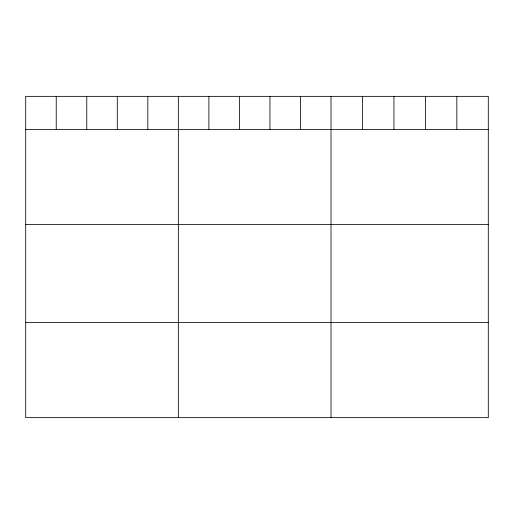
<?xml version="1.0" encoding="UTF-8"?>
<svg xmlns="http://www.w3.org/2000/svg" width="514" height="514" viewBox="0 0 514 514"><rect width="100%" height="100%" fill="white"/><g stroke="black" fill="none" stroke-linecap="round" stroke-linejoin="round"><path stroke-width="0.77" d="M488.3 129.457L488.3 417.644L25.7 417.644L25.7 96.356L488.3 96.356L488.3 129.457L25.7 129.457M25.7 224.56L488.3 224.56M25.7 322.541L488.3 322.541M456.843 96.356L456.843 129.457M425.386 96.356L425.386 129.457M393.93 96.356L393.93 129.457M362.473 96.356L362.473 129.457M331.016 96.356L331.016 417.644M300.484 96.356L300.484 129.457M269.953 96.356L269.953 129.457M239.421 96.356L239.421 129.457M208.89 96.356L208.89 129.457M178.358 96.356L178.358 417.644M147.826 96.356L147.826 129.457M117.295 96.356L117.295 129.457M86.763 96.356L86.763 129.457M56.232 96.356L56.232 129.457"/></g></svg>
